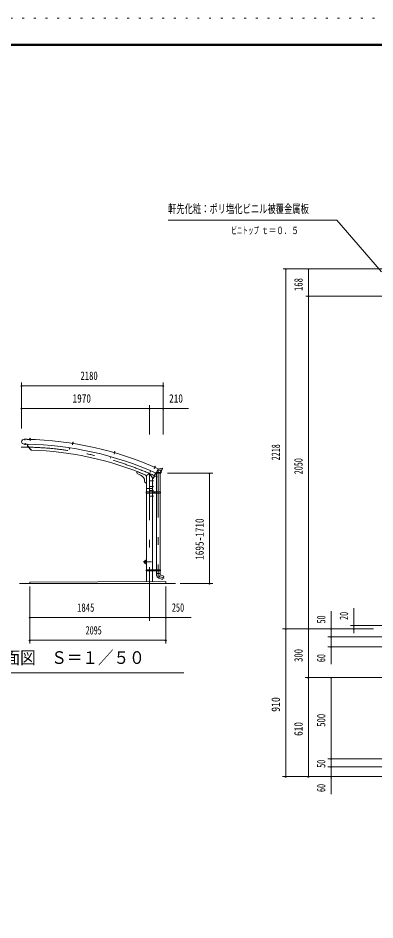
# Model space of a CAD drawing. Units: millimetres, scale not verified. Extents: x -25340 to 25344, y -10500 to 10500.
# Drawn here: x 9622 to 15121, y -3387 to 10500 of the extents above; entities that cross this region are included whole.
import ezdxf
from ezdxf.enums import TextEntityAlignment as Align

# ---------------------------------------------------------------- set-up
doc = ezdxf.new("R2010")
doc.units = ezdxf.units.MM
doc.header["$LTSCALE"] = 60
doc.linetypes.add('USER3', pattern=[24, 12, -5, 2, -5])
doc.linetypes.add('USER4', pattern=[3, 0.5, -2.5])
for name, color, linetype, lineweight in [('0-2_1-05BOLD', 7, 'Continuous', 18), ('0-3_1-25CENTER', 3, 'USER3', 18), ('0-4_1-45THIN', 4, 'Continuous', 18), ('0-5_1-55DIM', 3, 'Continuous', 18), ('0-A_2-52DIM', 3, 'Continuous', 18), ('0-C_F-F', 5, 'Continuous', 18), ('0-D_F-E_J_ADD', 5, 'USER4', 18)]:
    doc.layers.add(name, color=color, linetype=linetype, lineweight=lineweight)
doc.styles.add('ＭＳ ゴシック', font='')
doc.styles.get('ＭＳ ゴシック').set_extended_font_data('MS Gothic')

msp = doc.modelspace()

# ---------------------------------------------------------------- linework, layer by layer
at = {"layer": '0-2_1-05BOLD'}
for p, q in [((9805.05, 4019.86), (9805.27, 4028.01)), ((9811.27, 4027.85), (9805.27, 4028.01)), ((9811.05, 4019.7), (9811.27, 4027.85)), ((9714.65, 3938.15), (9761.34, 3937.22)), ((9714.66, 3938.65), (9761.35, 3937.72)), ((9716.17, 4014.24), (9762.86, 4013.3)), ((9762.87, 4013.8), (9716.18, 4014.74)), ((9761.35, 3937.71), (9761.34, 3937.22)), ((9762.87, 4013.8), (9762.85, 4012.7)), ((9768.15, 3937.58), (9767.52, 3906.26)), ((9823.86, 3847.62), (9767.52, 3906.26)), ((9771.34, 3937.52), (9770.75, 3907.53)), ((9829, 3846.89), (9770.75, 3907.53)), ((9801.67, 4014.95), (9814.17, 4014.62)), ((9802.11, 4013.44), (9802.06, 4011.84)), ((9803.16, 4019.91), (9812.95, 4019.65)), ((9805.15, 4019.36), (9805.03, 4014.86)), ((9810.92, 4019.2), (9810.8, 4014.71)), ((9812.95, 4019.65), (9813.81, 4019.12)), ((9813.65, 4013.13), (9813.61, 4011.53)), ((9813.81, 4019.12), (9813.69, 4014.63)), ((9814.17, 4014.62), (9814.13, 4013.12)), ((10458.61, 3955.64), (10458.37, 3954.16)), ((10458.37, 3954.16), (10470.72, 3952.22)), ((10458.84, 3954.08), (10458.59, 3952.5)), ((10458.59, 3952.5), (10470, 3950.71)), ((10458.61, 3955.64), (10470.96, 3953.7)), ((10459.77, 3960), (10459.08, 3955.56)), ((10460.72, 3960.37), (10459.77, 3960)), ((10462.63, 3959.56), (10461.93, 3955.12)), ((10462.59, 3960.07), (10463.85, 3968.12)), ((10469.78, 3967.19), (10463.85, 3968.12)), ((10468.33, 3958.66), (10467.63, 3954.22)), ((10468.52, 3959.14), (10469.78, 3967.19)), ((10470.25, 3952.29), (10470, 3950.71)), ((10470.96, 3953.7), (10470.72, 3952.22)), ((9826.17, 3849.84), (9823.86, 3847.62)), ((10415.42, 3883.22), (10412.15, 3861.46)), ((10412.15, 3861.46), (10415.32, 3860.99)), ((10418.58, 3882.74), (10415.32, 3860.99)), ((11102.47, 3812.4), (11102.05, 3810.96)), ((11102.05, 3810.96), (11114.05, 3807.45)), ((11102.51, 3810.83), (11102.06, 3809.29)), ((11102.06, 3809.29), (11113.14, 3806.05)), ((11105.17, 3816.82), (11114.58, 3814.07)), ((11106.96, 3815.77), (11105.7, 3811.46)), ((11107, 3816.29), (11109.28, 3824.11)), ((11110.52, 3824.79), (11109.28, 3824.11)), ((11115.04, 3822.43), (11109.28, 3824.11)), ((11114.36, 3823.67), (11110.52, 3824.79)), ((11112.51, 3814.15), (11111.24, 3809.84)), ((11112.75, 3814.61), (11115.04, 3822.43)), ((11113.59, 3807.59), (11113.14, 3806.05)), ((11115.27, 3813.34), (11114.01, 3809.03)), ((11115.04, 3822.43), (11114.36, 3823.67)), ((11114.58, 3814.07), (11115.27, 3813.34)), ((11050.34, 3746.13), (11044.31, 3724.98)), ((11044.31, 3724.98), (11047.38, 3724.1)), ((11053.41, 3745.26), (11047.38, 3724.1)), ((11452.56, 3517.89), (11602.56, 3457.25)), ((11452.56, 3517.89), (11452.56, 3499.02)), ((11465.07, 3480.48), (11510.04, 3462.29)), ((11647.11, 3486.67), (11602.56, 3457.25)), ((11691.66, 3418.49), (11647.11, 3486.67)), ((11662.38, 3528.6), (11653.68, 3508.39)), ((11653.68, 3508.39), (11656.62, 3507.13)), ((11665.32, 3527.34), (11656.62, 3507.13)), ((11744.69, 3490.79), (11710.69, 3411.8)), ((11722.43, 3586.06), (11721.79, 3584.59)), ((11721.79, 3584.59), (11732.36, 3579.95)), ((11722.6, 3587.62), (11722, 3586.25)), ((11722, 3586.25), (11733.44, 3581.23)), ((11722.6, 3587.62), (11734.05, 3582.6)), ((11724.84, 3591.55), (11723.03, 3587.43)), ((11725.84, 3591.66), (11724.84, 3591.55)), ((11727.48, 3590.39), (11725.68, 3586.27)), ((11727.58, 3590.89), (11730.86, 3598.36)), ((11732.17, 3598.87), (11730.86, 3598.36)), ((11736.35, 3595.95), (11730.86, 3598.36)), ((11732.77, 3588.07), (11730.97, 3583.95)), ((11735.84, 3597.26), (11732.17, 3598.87)), ((11733.01, 3581.42), (11732.36, 3579.95)), ((11733.08, 3588.48), (11736.35, 3595.95)), ((11734.05, 3582.6), (11733.44, 3581.23)), ((11736.35, 3595.95), (11735.84, 3597.26)), ((11738.13, 3495.79), (11743.65, 3493.42)), ((11745.19, 3495.59), (11749.32, 3492.37)), ((11747.79, 3496.48), (11750.11, 3494.67)), ((11814.11, 3494.67), (11750.11, 3494.67)), ((11816.92, 3500.67), (11753.26, 3500.67)), ((11754.61, 3492.37), (11754.61, 3202.67)), ((11780.05, 3558.68), (11755.32, 3503.99)), ((11770.23, 3536.97), (11828.33, 3540.95)), ((11809.61, 3492.37), (11809.61, 3202.67)), ((11823.11, 3501.67), (11814.11, 3494.67)), ((11822.22, 3540.53), (11816.92, 3500.67)), ((11828.33, 3540.95), (11823.11, 3501.67)), ((11838.37, 3543.64), (11828.33, 3540.95)), ((11840.44, 3541.82), (11830.41, 3539.13)), ((11840.49, 3559.67), (11838.37, 3543.64)), ((11842.51, 3557.37), (11840.44, 3541.82)), ((11847.11, 3559.67), (11840.49, 3559.67)), ((11849.41, 3557.37), (11842.51, 3557.37)), ((11847.11, 3559.67), (11847.11, 3569.67)), ((11849.41, 3557.37), (11849.41, 3569.67)), ((11572.56, 3369.58), (11572.56, 3362.86)), ((11585.07, 3344.32), (11602.56, 3337.25)), ((11602.56, 3457.25), (11602.56, 3202.67)), ((11691.66, 3418.49), (11691.66, 3202.67)), ((11693.66, 3387.17), (11691.66, 3387.17)), ((11693.66, 3366.17), (11691.66, 3366.17)), ((11693.66, 3387.17), (11693.66, 3366.17)), ((11699.76, 3386.49), (11693.66, 3386.49)), ((11699.76, 3381.58), (11693.66, 3381.58)), ((11699.76, 3371.76), (11693.66, 3371.76)), ((11699.76, 3366.86), (11693.66, 3366.86)), ((11700.66, 3384.92), (11699.76, 3386.49)), ((11594.86, 3202.67), (11817.31, 3202.67)), ((11594.86, 3194.67), (11600.96, 3194.67)), ((11600.96, 3202.67), (11600.96, 3186.67)), ((11602.56, 3256.67), (11691.66, 3256.67)), ((11693.66, 3297.17), (11691.66, 3297.17)), ((11693.66, 3216.17), (11691.66, 3216.17)), ((11693.26, 3202.67), (11693.26, 3186.67)), ((11699.76, 3291.58), (11693.66, 3291.58)), ((11699.76, 3281.76), (11693.66, 3281.76)), ((11699.76, 3276.86), (11693.66, 3276.86)), ((11699.76, 3236.49), (11693.66, 3236.49)), ((11699.76, 3231.58), (11693.66, 3231.58)), ((11699.76, 3221.76), (11693.66, 3221.76)), ((11699.76, 3216.85), (11693.66, 3216.85)), ((11700.66, 3278.42), (11699.76, 3276.86)), ((11700.66, 3234.92), (11699.76, 3236.49)), ((11700.66, 3218.42), (11699.76, 3216.85)), ((11700.66, 3294.92), (11700.66, 3278.42)), ((11700.66, 3218.42), (11700.66, 3234.92)), ((11718.14, 3197.56), (11723.14, 3200.44)), ((11723.14, 3200.44), (11728.14, 3197.56)), ((11728.14, 3197.56), (11728.14, 3191.78)), ((11753.01, 3202.67), (11753.01, 3186.67)), ((11811.21, 3202.67), (11811.21, 3186.67)), ((11811.21, 3194.67), (11817.31, 3194.67)), ((11817.31, 3202.67), (11817.31, 3186.67)), ((11602.56, 3186.67), (11602.56, 2002.67)), ((11691.66, 2002.67), (11691.66, 3186.67)), ((11693.66, 3126.17), (11691.66, 3126.17)), ((11699.76, 3146.49), (11693.66, 3146.49)), ((11699.76, 3141.58), (11693.66, 3141.58)), ((11699.76, 3131.76), (11693.66, 3131.76)), ((11700.66, 3144.92), (11699.76, 3146.49)), ((11700.66, 3128.42), (11700.66, 3144.92)), ((11723.14, 3188.9), (11728.14, 3191.78)), ((11754.61, 3186.67), (11754.61, 2002.67)), ((11809.61, 3186.67), (11809.61, 2002.67)), ((11599.11, 2157.67), (11602.56, 2157.67)), ((11599.11, 2091.67), (11602.56, 2091.67)), ((11594.86, 2002.67), (11594.86, 1986.67)), ((11594.86, 1994.67), (11600.96, 1994.67)), ((11594.86, 1986.67), (11817.31, 1986.67)), ((11600.96, 2002.67), (11600.96, 1986.67)), ((11602.56, 1986.67), (11602.56, 1823.27)), ((11691.66, 1986.67), (11691.66, 1823.69)), ((11693.26, 2002.67), (11693.26, 1986.67)), ((11718.14, 1997.56), (11718.14, 1991.78)), ((11718.14, 1991.78), (11723.14, 1988.9)), ((11723.14, 1988.9), (11728.14, 1991.78)), ((11728.14, 1997.56), (11728.14, 1991.78)), ((11753.01, 2002.67), (11753.01, 1986.67)), ((11753.11, 1949.76), (11811.12, 1949.76)), ((11754.87, 1923.97), (11753.11, 1949.76)), ((11754.61, 1986.67), (11754.61, 1949.76)), ((11809.61, 1986.67), (11809.61, 1949.76)), ((11811.11, 1949.76), (11809.61, 1927.76)), ((11811.21, 2002.67), (11811.21, 1986.67)), ((11811.21, 1994.67), (11817.31, 1994.67)), ((11897.11, 1824.67), (9802.11, 1814.67)), ((9802.11, 1794.67), (9802.11, 1814.67)), ((11809.61, 1927.76), (11790.8, 1876.08)), ((11791.08, 1875.98), (11847.19, 1855.56)), ((11897.11, 1824.67), (11897.11, 1794.67)), ((9647.11, 1794.67), (12047.11, 1794.67))]:
    msp.add_line(p, q, dxfattribs=at)
for points in [[(9811.27, 4027.85), (9810.3, 4028.87), (9806.3, 4028.98), (9805.27, 4028.01)], [(9801.67, 4014.95), (9801.63, 4013.45), (9814.13, 4013.12)], [(9803.16, 4019.91), (9802.27, 4019.43), (9802.15, 4014.94)], [(10460.72, 3960.37), (10470.4, 3958.85), (10471.18, 3958.21), (10470.48, 3953.77)], [(10469.78, 3967.19), (10468.95, 3968.34), (10465, 3968.96), (10463.85, 3968.12)], [(11102.47, 3812.4), (11114.47, 3808.89), (11114.05, 3807.45)], [(11105.17, 3816.82), (11104.19, 3816.58), (11102.93, 3812.27)], [(11738.13, 3495.79), (11702.55, 3413.12), (11708.06, 3410.75)], [(11725.84, 3591.66), (11734.82, 3587.72), (11735.41, 3586.91), (11733.61, 3582.79)], [(11830.41, 3539.13), (11825.27, 3500.44), (11814.9, 3492.37), (11749.32, 3492.37)], [(11849.41, 3569.67), (11840.51, 3569.67), (11778.24, 3554.67)], [(11700.66, 3384.92), (11700.66, 3368.42), (11699.76, 3366.86)], [(11594.86, 3202.67), (11594.86, 3186.67), (11817.31, 3186.67)], [(11693.66, 3297.17), (11693.66, 3276.17), (11691.66, 3276.17)], [(11693.66, 3216.17), (11693.66, 3237.17), (11691.66, 3237.17)], [(11700.66, 3294.92), (11699.76, 3296.49), (11693.66, 3296.49)], [(11718.14, 3197.56), (11718.14, 3191.78), (11723.14, 3188.9)], [(11693.66, 3126.17), (11693.66, 3147.17), (11691.66, 3147.17)], [(11700.66, 3128.42), (11699.76, 3126.86), (11693.66, 3126.86)], [(11594.86, 2002.67), (11817.31, 2002.67), (11817.31, 1986.67)], [(11718.14, 1997.56), (11723.14, 2000.44), (11728.14, 1997.56)], [(11809.61, 1927.76), (11865.99, 1907.24), (11847.19, 1855.56)]]:
    msp.add_lwpolyline(points, dxfattribs=at)
for centre, radius in [((11723.14, 3194.67), 6.25), ((11723.14, 3194.67), 4.9), ((11723.14, 1994.67), 6.25), ((11723.14, 1994.67), 4.9)]:
    msp.add_circle(centre, radius, dxfattribs=at)
for centre, radius, start, end in [((9715.41, 3976.44), 38.3, 88.854, 268.854), ((9715.41, 3976.44), 37.8, 88.854, 268.854), ((9670.45, -1106.02), 5044.55, 65.80466, 88.96758), ((9670.45, -1106.02), 5119.55, 65.66528, 88.9659), ((9803.66, 4017.58), 2.32, 49.93085, 88.46228), ((9807.82, 4011.28), 8.51, 68.63316, 108.29361), ((9812.32, 4017.35), 2.32, 88.46228, 127.00851), ((10460.92, 3957.99), 2.32, 42.54817, 81.07961), ((10464.24, 3951.2), 8.51, 61.25049, 100.91093), ((10469.47, 3956.65), 2.32, 81.07961, 119.62584), ((9670.45, -1106.02), 4955.45, 67.05199, 88.16658), ((11105.07, 3814.44), 2.32, 35.1655, 73.69695), ((11107.49, 3807.28), 8.51, 53.86781, 93.52827), ((11113.38, 3812.01), 2.32, 73.69695, 112.24318), ((11472.56, 3499.02), 20, 180, 247.98738), ((11725.43, 3589.31), 2.32, 27.78282, 66.31427), ((11726.91, 3581.9), 8.51, 46.48515, 86.1456), ((11733.37, 3585.83), 2.32, 66.31427, 104.8605), ((11741.65, 3510.17), 15, 245.66849, 335.66833), ((11742.85, 3491.58), 2, 336.71333, 66.71333), ((11472.56, 3369.58), 100, 0, 67.98738), ((11592.56, 3362.86), 20, 180, 247.98738), ((11602.56, 3457.25), 10, 157.98738, 270), ((9670.45, -1106.02), 4955.45, 65.78831, 65.92853), ((11696.88, 3384.03), 3.78, 319.57169, 0), ((11686.88, 3376.67), 13.78, 339.1357, 20.8643), ((11696.88, 3369.31), 3.78, 0, 40.43115), ((11708.85, 3412.59), 2, 246.71333, 336.71333), ((11696.88, 3294.03), 3.78, 319.57169, 0), ((11686.88, 3286.67), 13.78, 339.1357, 20.8643), ((11696.88, 3279.31), 3.78, 0, 40.43115), ((11696.88, 3234.03), 3.78, 319.56883, 0), ((11686.88, 3226.67), 13.78, 339.13568, 20.86429), ((11696.88, 3219.31), 3.78, 0, 40.4283), ((11696.88, 3144.03), 3.78, 319.56883, 0), ((11686.88, 3136.67), 13.78, 339.13568, 20.86429), ((11696.88, 3129.31), 3.78, 0, 40.4283), ((11599.11, 2124.67), 33, 90, 270), ((11599.11, 2124.67), 22.5, 81.18303, 278.81697), ((11597.96, 2124.67), 21.35, 77.56236, 282.43764), ((11597.96, 2124.67), 19.05, 76.03204, 283.96796), ((11809.74, 1927.72), 55, 183.90576, 250.16731)]:
    msp.add_arc(centre, radius, start, end, dxfattribs=at)
at = {"layer": '0-3_1-25CENTER'}
for p, q in [((9808.37, 4031.68), (9807.2, 3988.17)), ((9725.05, 4023.16), (9724.55, 3998.17)), ((9731.17, 3929.22), (9731.67, 3954.22)), ((10467.4, 3971.36), (10460.65, 3928.37)), ((11113.22, 3826.87), (11101, 3785.09)), ((11647.11, 3486.67), (11647.11, 1425.98)), ((11735.11, 3600.59), (11717.63, 3560.73)), ((11782.11, 3527.89), (11782.11, 1908.51)), ((11710.66, 3376.67), (11653.66, 3376.67)), ((11710.66, 3286.67), (11653.66, 3286.67)), ((11710.66, 3226.67), (11653.66, 3226.67)), ((11710.64, 3194.67), (11735.64, 3194.67)), ((11723.14, 3207.17), (11723.14, 3182.17)), ((11710.66, 3136.67), (11653.66, 3136.67)), ((11549.11, 2124.67), (11679.11, 2124.67)), ((11599.11, 2174.67), (11599.11, 2074.67)), ((11710.64, 1994.67), (11735.64, 1994.67)), ((11723.14, 2007.17), (11723.14, 1982.17)), ((11782.11, 1908.51), (11875.38, 1874.56))]:
    msp.add_line(p, q, dxfattribs=at)
msp.add_arc((9670.45, -1106.02), 5000, 65.24121, 90, dxfattribs=at)
at = {"layer": '0-4_1-45THIN'}
for p, q in [((9805.85, 4019.84), (9806.09, 4028.79)), ((9810.25, 4019.72), (9810.49, 4028.67)), ((10463.38, 3959.95), (10464.77, 3968.79)), ((10467.73, 3959.27), (10469.12, 3968.11)), ((11107.76, 3816.07), (11110.28, 3824.65)), ((11111.99, 3814.83), (11114.5, 3823.42)), ((11728.32, 3590.57), (11731.91, 3598.77)), ((11732.35, 3588.81), (11735.94, 3597))]:
    msp.add_line(p, q, dxfattribs=at)
at = {"layer": '0-5_1-55DIM'}
for p, q in [((9677.11, 4888.67), (9677.11, 4181.84)), ((11857.11, 4888.67), (11857.11, 4088.67)), ((9687.11, 4838.67), (9667.11, 4838.67)), ((9677.11, 4838.67), (11857.11, 4838.67)), ((11867.11, 4838.67), (11847.11, 4838.67)), ((9687.11, 4488.67), (9667.11, 4488.67)), ((9677.11, 4488.67), (11647.11, 4488.67)), ((11657.11, 4488.67), (11637.11, 4488.67)), ((11647.11, 4538.67), (11647.11, 4088.67)), ((11647.11, 4488.67), (11857.11, 4488.67)), ((11867.11, 4488.67), (11847.11, 4488.67)), ((11857.11, 4488.67), (12249.61, 4488.67)), ((11926.04, 3494.67), (12622.11, 3494.67)), ((12582.11, 3494.67), (12562.11, 3494.67)), ((12572.11, 1794.67), (12572.11, 3494.67)), ((9802.11, 869.67), (9802.11, 1744.67)), ((11897.11, 869.67), (11897.11, 1744.67)), ((12122.11, 1794.67), (12622.11, 1794.67)), ((12582.11, 1794.67), (12562.11, 1794.67)), ((11647.11, 1219.67), (11647.11, 1519.67)), ((9812.11, 1269.67), (9792.11, 1269.67)), ((9802.11, 1269.67), (11647.11, 1269.67)), ((11657.11, 1269.67), (11637.11, 1269.67)), ((11647.11, 1269.67), (11897.11, 1269.67)), ((11907.11, 1269.67), (11887.11, 1269.67)), ((11897.11, 1269.67), (12289.61, 1269.67)), ((9812.11, 919.67), (9792.11, 919.67)), ((9802.11, 919.67), (11897.11, 919.67)), ((11907.11, 919.67), (11887.11, 919.67)), ((9174.61, 419.67), (12174.61, 419.67))]:
    msp.add_line(p, q, dxfattribs=at)
for centre in [(9677.11, 4838.67), (11857.11, 4838.67), (9677.11, 4488.67), (11647.11, 4488.67), (11857.11, 4488.67), (12572.11, 3494.67), (12572.11, 1794.67), (9802.11, 1269.67), (11647.11, 1269.67), (11897.11, 1269.67), (9802.11, 919.67), (11897.11, 919.67)]:
    msp.add_arc(centre, 10, 180, 0, dxfattribs=at)
at = {"layer": '0-A_2-52DIM'}
for p, q in [((14533.04, 7389.93), (11933.05, 7389.93)), ((14533.04, 7389.93), (15221.17, 6592.25)), ((15278.79, 6639.93), (13708.04, 6639.93)), ((13755.54, 6639.93), (13735.54, 6639.93)), ((13745.54, 6639.93), (13745.54, -1180.07)), ((14105.54, 6639.93), (14085.54, 6639.93)), ((14095.54, -1180.07), (14095.54, 6639.93)), ((15526.42, 6219.93), (14058.04, 6219.93)), ((14105.54, 6219.93), (14085.54, 6219.93)), ((14795.54, 1027.83), (14795.54, 1414.93)), ((14445.54, 1364.93), (14445.54, 549.93)), ((15470.54, 1144.93), (14745.54, 1144.93)), ((14805.54, 1144.93), (14785.54, 1144.93)), ((13695.54, 1094.93), (15095.54, 1094.93)), ((13755.54, 1094.93), (13735.54, 1094.93)), ((14105.54, 1094.93), (14085.54, 1094.93)), ((14455.54, 1094.93), (14435.54, 1094.93)), ((14805.54, 1094.93), (14785.54, 1094.93)), ((15470.54, 969.93), (14395.54, 969.93)), ((14455.54, 969.93), (14435.54, 969.93)), ((15470.54, 819.93), (14395.54, 819.93)), ((14455.54, 819.93), (14435.54, 819.93)), ((18308.05, 344.93), (14045.54, 344.93)), ((14105.54, 344.93), (14085.54, 344.93)), ((14455.54, 344.93), (14435.54, 344.93)), ((14445.54, 344.93), (14445.54, -1450.07)), ((18308.05, -905.07), (14395.54, -905.07)), ((14455.54, -905.07), (14435.54, -905.07)), ((18308.05, -1030.07), (14395.54, -1030.07)), ((14455.54, -1030.07), (14435.54, -1030.07)), ((18308.05, -1180.07), (13695.54, -1180.07)), ((13755.54, -1180.07), (13735.54, -1180.07)), ((14105.54, -1180.07), (14085.54, -1180.07)), ((14455.54, -1180.07), (14435.54, -1180.07))]:
    msp.add_line(p, q, dxfattribs=at)
for centre in [(13745.54, 6639.93), (14095.54, 6639.93), (14095.54, 6219.93), (14795.54, 1144.93), (13745.54, 1094.93), (14095.54, 1094.93), (14445.54, 1094.93), (14795.54, 1094.93), (14445.54, 969.93), (14445.54, 819.93), (14095.54, 344.93), (14445.54, 344.93), (14445.54, -905.07), (14445.54, -1030.07), (13745.54, -1180.07), (14095.54, -1180.07), (14445.54, -1180.07)]:
    msp.add_arc(centre, 10, 180, 0, dxfattribs=at)
at = {"layer": '0-C_F-F'}
for p, q in [((-3855.55, 10100), (24844.45, 10100)), ((-3853.05, 10097.5), (24841.95, 10097.5)), ((-3850.55, 10095), (24839.45, 10095)), ((-3848.05, 10092.5), (24836.95, 10092.5)), ((-3845.55, 10090), (24834.45, 10090)), ((-3843.05, 10087.5), (24831.95, 10087.5)), ((-3840.55, 10085), (24829.45, 10085)), ((-3838.05, 10082.5), (24826.95, 10082.5)), ((-3835.55, 10080), (24824.45, 10080)), ((-3833.05, 10077.5), (24821.95, 10077.5)), ((-3830.55, 10075), (24819.45, 10075))]:
    msp.add_line(p, q, dxfattribs=at)
at = {"layer": '0-D_F-E_J_ADD'}
msp.add_lwpolyline([(-4355.55, -10500), (-4355.55, 10500), (25344.45, 10500)], dxfattribs=at)

# ---------------------------------------------------------------- texts
at = {"layer": '0-5_1-55DIM', "color": 7, "style": 'ＭＳ ゴシック'}
for s, height, width, p in [('2180', 130.2, 0.75, (10584.08, 4888.67)), ('1970', 130.2, 0.8, (10461.92, 4538.67)), ('210', 130.2, 0.8, (11949.46, 4538.67)), ('1845', 130.2, 0.75, (10532.39, 1319.67)), ('250', 130.2, 0.65, (11991.53, 1319.67)), ('2095', 130.2, 0.7, (10663.6, 969.67)), ('側面図\u3000Ｓ＝１／５０', 195.4, 0.9, (9174.61, 496.31))]:
    msp.add_text(s, height=height, dxfattribs=dict(at, width=width)).set_placement(p, align=Align.BOTTOM_LEFT)
at = {"layer": '0-5_1-55DIM', "color": 7, "style": 'ＭＳ ゴシック', "width": 0.8}
msp.add_text('1695-1710', height=130.2, rotation=90, dxfattribs=at).set_placement((12522.11, 2157.9), align=Align.BOTTOM_LEFT)
at = {"layer": '0-A_2-52DIM', "color": 7, "style": 'ＭＳ ゴシック'}
for s, height, width, p in [('軒先化粧：ポリ塩化ビニル被覆金属板', 130.2, 0.7, (11933.04, 7457.7)), ('ビニトップ ', 110.7, 0.55, (12908.04, 7139.93)), ('ｔ＝０．５', 110.7, 0.75, (13367.32, 7139.93))]:
    msp.add_text(s, height=height, dxfattribs=dict(at, width=width)).set_placement(p, align=Align.BOTTOM_LEFT)
for s, width, p in [('168', 0.75, (14045.55, 6297.07)), ('2218', 0.7, (13695.54, 3690.01)), ('2050', 0.7, (14045.55, 3475.27)), ('50', 0.7, (14395.54, 1178.21)), ('20', 0.7, (14745.54, 1232.61)), ('300', 0.75, (14045.54, 585.83)), ('60', 0.7, (14395.54, 582.81)), ('910', 0.85, (13695.54, -182.64)), ('500', 0.75, (14395.54, -412.51)), ('610', 0.8, (14045.54, -552.44)), ('50', 0.7, (14395.54, -1044.29)), ('60', 0.7, (14395.54, -1417.19))]:
    msp.add_text(s, height=130.2, rotation=90, dxfattribs=dict(at, width=width)).set_placement(p, align=Align.BOTTOM_LEFT)

doc.saveas('drawing.dxf')
